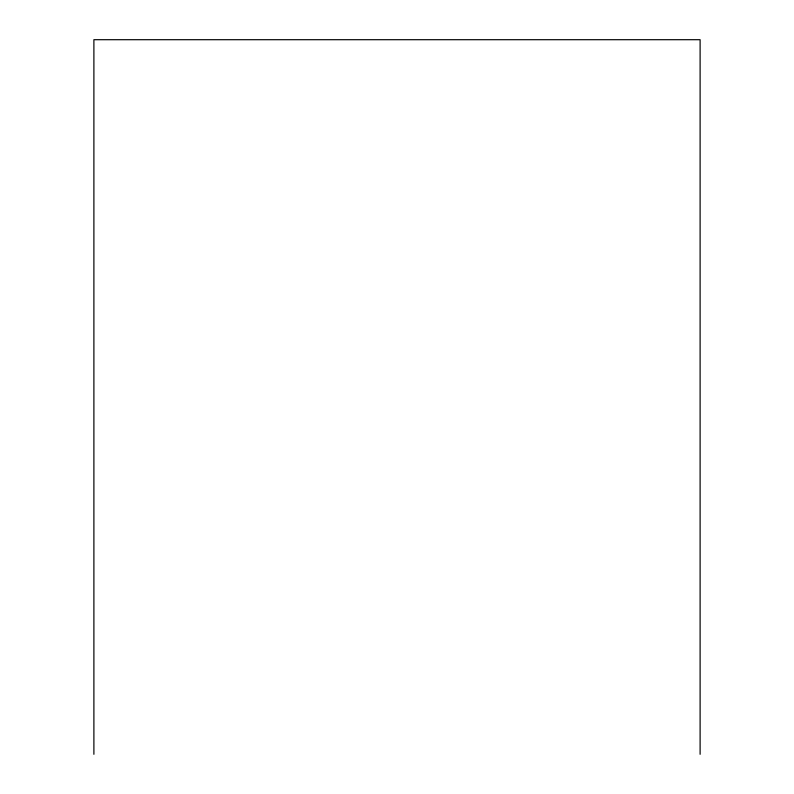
<?xml version="1.0" encoding="UTF-8"?>
<svg xmlns="http://www.w3.org/2000/svg" width="794" height="794" viewBox="0 0 794 794"><rect width="100%" height="100%" fill="white"/><g stroke="black" fill="none" stroke-linecap="round" stroke-linejoin="round"><path stroke-width="1.19" d="M700.11 754.3L700.11 39.7L93.891 39.7L93.891 754.3"/></g></svg>
